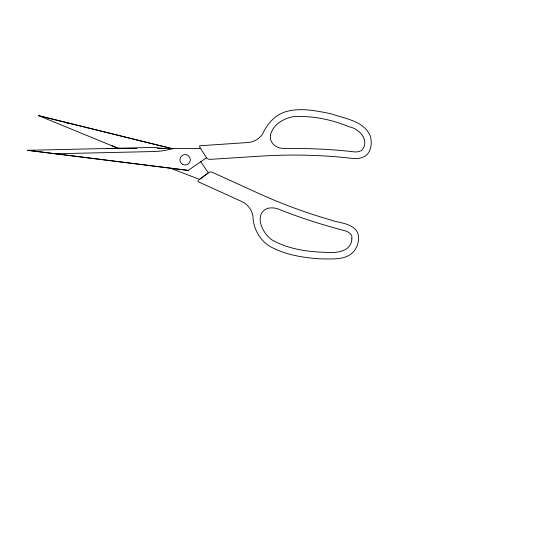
<?xml version="1.0" encoding="UTF-8"?>
<svg xmlns="http://www.w3.org/2000/svg" width="550" height="550" viewBox="0 0 550 550"><rect width="100%" height="100%" fill="white"/><g stroke="black" fill="none" stroke-linecap="round" stroke-linejoin="round"><path stroke-width="0.82" d="M198.392 180.235L197.89 181.129L198.564 181.899L241.691 201.499C247.61 204.167 251.969 209.907 252.945 216.322C253.096 227.982 259.318 239.243 268.916 245.829C284.336 254.698 302.534 257.675 320.086 258.864C332.31 258.761 348.556 261.071 355.761 248.552C359.363 242.303 360.394 232.347 353.567 227.803C346.83 222.578 337.659 222.722 329.952 219.739C305.676 212.719 281.909 203.947 258.906 193.504L211.791 172.088L210.341 171.896L208.959 172.391M199.512 179.403L208.319 172.865L200.619 161.562M208.319 172.865L199.485 179.376L173.738 169.489A66.296 66.296 0 0 0 171.064 168.321M200.592 148.5L173.016 148.5A66.296 66.296 0 0 1 164.264 148.521L162.807 148.411A66.296 66.296 0 0 1 155.581 147.379L27.5 150.308L188.238 170.404L206.504 157.74M27.5 150.308L55.742 153.773L153.574 151.539A74.683 74.683 0 0 0 173.016 148.5M106.391 148.507L136.909 148.507M157.252 148.5L164.037 148.5M55.742 153.773L188.238 170.404M119.391 148.83L38.541 115.651L172.528 148.761M38.541 115.651L172.507 148.741M111.547 145.606L119.46 148.644M66.144 122.54L68.53 123.516M207.041 158.483L209.289 159.411L260.934 156.118C288.956 154.351 317.116 154.839 345.056 157.589C350.859 158.146 357.094 159.658 362.725 157.272C371.112 154.44 372.659 143.124 370.178 135.767C363.667 120.656 344.465 118.621 330.66 113.678C315.693 110.708 299.578 107.236 284.646 112.062C274.189 115.692 266.86 124.534 262.433 134.303C259.064 139.074 253.509 142.168 247.686 142.532L199.705 145.778L199.657 147.036L206.752 158.125M172.425 168.506A74.683 74.683 0 0 1 173.738 169.489M270.483 135.252C269.149 142.828 276.086 148.211 283.002 148.417C306.721 148.239 330.488 149.05 354.069 151.855C356.737 152.178 359.501 151.656 361.845 150.336C370.054 140.463 359.562 128.748 349.147 126.782C331.788 119.584 312.847 115.672 294.023 116.593C283.958 118.002 272.587 124.719 270.483 135.252M351.856 238.679C351.553 252.051 335.741 253.213 325.662 252.34C307.56 251.879 288.729 249.136 272.69 240.336C262.866 234.513 252.938 214.342 267.513 208.374C271.267 207.467 275.296 207.804 278.877 209.248C300.74 218.054 323.269 225.094 346.053 231.069C349.092 232.334 352.791 234.781 351.856 238.679M182.49 164.237A5.197 5.197 0 0 0 190.327 159.809A5.197 5.197 0 0 0 182.579 155.238A5.197 5.197 0 0 0 182.49 164.237"/></g></svg>
